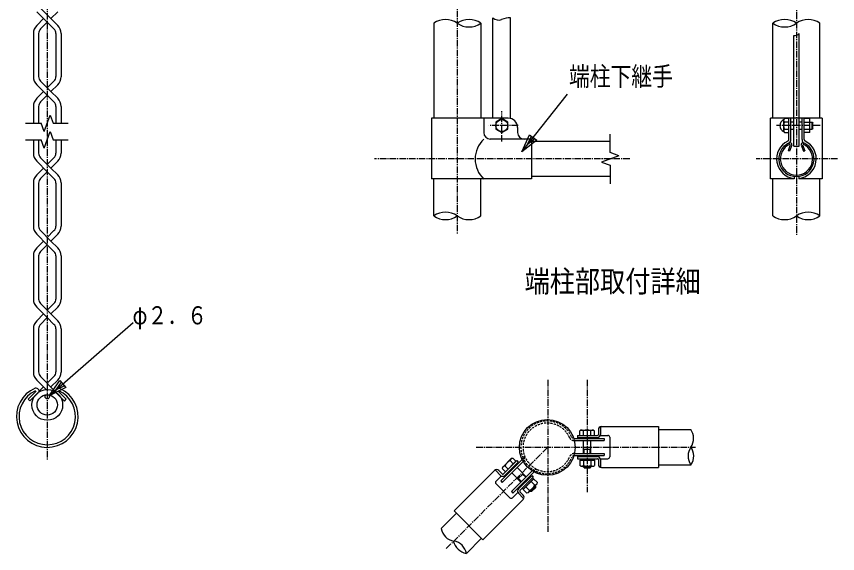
# Model space of a CAD drawing. Units: millimetres, scale not verified. Extents: x -4425 to 4425, y -3150 to 3150.
# Drawn here: x 297 to 2195, y 240 to 1482 of the extents above; entities that cross this region are included whole.
import ezdxf
from ezdxf.enums import TextEntityAlignment as Align

# ---------------------------------------------------------------- set-up
doc = ezdxf.new("R2010")
doc.units = ezdxf.units.MM
doc.header["$LTSCALE"] = 20
doc.linetypes.add('USER1', pattern=[1.125, 0.75, -0.125, 0.125, -0.125])
doc.linetypes.add('USER2', pattern=[0.375, 0.25, -0.125])
for name, color, linetype, lineweight in [('0-2_2', 7, 'Continuous', 25), ('0-3_1', 7, 'Continuous', 25), ('0-4_0', 7, 'Continuous', 25), ('0-5_CENTLN-L', 2, 'USER1', 25)]:
    doc.layers.add(name, color=color, linetype=linetype, lineweight=lineweight)
doc.styles.add('ＭＳ ゴシック', font='')
doc.styles.get('ＭＳ ゴシック').set_extended_font_data('MS Gothic')

# ---------------------------------------------------------------- blocks, each defined once
blk = doc.blocks.new('C9')
at = {"layer": '0-3_1', "color": 4}
blk.add_line((115014.5, 95210.7), (117117.6, 97867.8), dxfattribs=at)
blk.add_lwpolyline([(115700.4, 95739), (115014.5, 95210.7), (115371.1, 95999.6)], close=True, dxfattribs=at)
blk.add_lwpolyline([(115618.1, 95804.1), (115275.1, 95540), (115453.4, 95934.5)], dxfattribs=at)
blk = doc.blocks.new('C45')
at = {"layer": '0-3_1', "color": 4}
blk.add_line((91058.4, 87643.8), (94939.4, 91042.8), dxfattribs=at)
blk.add_lwpolyline([(91828.6, 88039.3), (91058.4, 87643.8), (91551.9, 88355.3)], close=True, dxfattribs=at)
blk.add_lwpolyline([(91759.5, 88118.3), (91374.3, 87920.6), (91621.1, 88276.3)], dxfattribs=at)

msp = doc.modelspace()

# ---------------------------------------------------------------- linework, layer by layer
at = {"layer": '0-2_2'}
for p, q in [((1601.34, 525.32), (1599.04, 523.99)), ((1599.04, 513.32), (1599.04, 523.99)), ((1601.34, 525.32), (1631.03, 525.32)), ((1603.33, 513.32), (1637.61, 513.32)), ((1607.61, 513.32), (1607.61, 523.99)), ((1624.76, 513.32), (1624.76, 523.99)), ((1631.03, 525.32), (1633.33, 523.99)), ((1633.33, 513.32), (1633.33, 523.99)), ((1607.61, 506.25), (1607.61, 508.39)), ((1607.61, 471.32), (1607.61, 501.32)), ((1624.75, 506.25), (1624.76, 508.39)), ((1624.76, 471.32), (1624.76, 501.32)), ((1607.61, 481.18), (1624.76, 481.18)), ((1420.56, 439.24), (1441.56, 460.24)), ((1441.56, 460.24), (1444.12, 460.92)), ((1451.67, 453.37), (1444.12, 460.92)), ((1599.21, 455.85), (1633.49, 455.85)), ((1599.21, 455.85), (1599.21, 443.46)), ((1607.61, 464.25), (1607.61, 466.39)), ((1607.78, 455.85), (1607.78, 443.46)), ((1624.76, 464.25), (1624.76, 466.39)), ((1624.92, 455.85), (1624.92, 443.46)), ((1633.49, 455.85), (1633.49, 443.46)), ((1420.56, 439.24), (1419.88, 436.68)), ((1427.42, 429.13), (1419.88, 436.68)), ((1433.49, 435.19), (1425.94, 442.74)), ((1427.42, 429.13), (1451.67, 453.37)), ((1445.61, 447.31), (1438.06, 454.86)), ((1450.76, 442.16), (1449.24, 443.68)), ((1475.46, 417.46), (1454.24, 438.68)), ((1601.51, 442.14), (1599.21, 443.46)), ((1607.61, 440.03), (1607.61, 442.14)), ((1607.61, 440.03), (1624.76, 440.03)), ((1609.33, 438.32), (1623.04, 438.32)), ((1623.04, 438.32), (1624.76, 440.03)), ((1624.76, 440.03), (1624.75, 442.14)), ((1438.64, 430.04), (1437.12, 431.55)), ((1463.34, 405.34), (1442.12, 426.55)), ((1456.21, 412.46), (1468.34, 424.59)), ((1468.34, 400.34), (1466.82, 401.86)), ((1468.33, 388.46), (1492.58, 412.7)), ((1480.46, 412.46), (1478.94, 413.98)), ((1486.51, 406.64), (1495.27, 397.88)), ((1492.58, 412.7), (1501.33, 403.95)), ((1468.33, 388.46), (1477.09, 379.7)), ((1474.39, 394.52), (1483.15, 385.76)), ((1479.65, 380.39), (1477.09, 379.7)), ((1487.73, 383.37), (1482.64, 383.37)), ((1485.31, 383.37), (1483.97, 384.71)), ((1485.31, 383.37), (1497.43, 395.49)), ((1487.73, 383.37), (1497.43, 393.07))]:
    msp.add_line(p, q, dxfattribs=at)
at = {"layer": '0-2_2', "color": 4}
for p, q in [((1609.33, 471.32), (1609.33, 481.18)), ((1623.04, 471.32), (1623.04, 481.18)), ((1609.33, 464.25), (1609.33, 466.39)), ((1623.04, 464.25), (1623.04, 466.39)), ((1609.33, 438.32), (1609.33, 442.14)), ((1623.04, 438.32), (1623.04, 442.14)), ((1474.25, 416.25), (1467.12, 423.37)), ((1464.55, 406.55), (1457.43, 413.68)), ((1469.55, 401.55), (1468.03, 403.07)), ((1479.25, 411.25), (1477.73, 412.77)), ((1487.73, 383.37), (1485.18, 385.92)), ((1497.43, 393.07), (1494.88, 395.61))]:
    msp.add_line(p, q, dxfattribs=at)
at = {"layer": '0-2_2'}
for points in [[(1601.51, 442.14), (1631.2, 442.14), (1633.49, 443.46)], [(1479.65, 380.39), (1500.65, 401.38), (1501.33, 403.95)], [(1497.43, 393.07), (1497.43, 395.49), (1496.09, 396.83)]]:
    msp.add_lwpolyline(points, dxfattribs=at)
for centre, radius, start, end in [((1601.34, 509.82), 15.5, 66.11754, 90), ((1616.18, 496.95), 28.37, 72.41836, 107.5858), ((1631.03, 509.82), 15.5, 90, 113.88093), ((1452.52, 449.28), 15.5, 134.99994, 158.88132), ((1431.52, 428.28), 15.5, 111.11787, 134.99994), ((1451.13, 429.67), 28.37, 117.41808, 152.58563), ((1601.51, 457.63), 15.5, 270, 293.88238), ((1616.35, 470.49), 28.36, 252.40607, 287.59442), ((1631.2, 457.63), 15.5, 246.11765, 270), ((1489.69, 412.34), 15.5, 291.11755, 315.00061), ((1468.7, 391.35), 15.5, 314.99972, 338.88248), ((1470.1, 410.94), 28.36, 297.40604, 332.59442)]:
    msp.add_arc(centre, radius, start, end, dxfattribs=at)
at = {"layer": '0-3_1', "color": 2, "linetype": 'USER1'}
for p, q in [((1316.15, 2125.41), (1316.15, 979.86)), ((2100.1, 2122.03), (2100.1, 976.48)), ((368.25, 1984.9), (368.25, 455.51)), ((1419, 1192.93), (1419, 1263.21)), ((1456.76, 1229.8), (1388.78, 1229.8)), ((2154.62, 1229.8), (2053.62, 1229.8)), ((2195.17, 1152.65), (2007.25, 1152.65)), ((1525.06, 641.67), (1525.06, 290.24)), ((1616.04, 641.64), (1616.04, 381.62)), ((1524.1, 484.81), (1289.9, 250.61)), ((1359.78, 486.35), (1866.86, 486.35))]:
    msp.add_line(p, q, dxfattribs=at)
at = {"layer": '0-3_1'}
for p, q in [((376.73, 1477.32), (352.76, 1501.28)), ((368.25, 1468.83), (344.06, 1493.02)), ((376.73, 1477.32), (392.43, 1493.02)), ((344.06, 1461.62), (359.76, 1477.32)), ((352.76, 1453.35), (368.25, 1468.83)), ((383.73, 1453.35), (368.25, 1468.83)), ((392.43, 1461.62), (376.73, 1477.32)), ((1261.72, 1466.58), (1261.72, 1246.94)), ((1370.57, 1466.58), (1370.57, 1246.94)), ((1398.65, 1246.94), (1398.64, 1478.78)), ((1439.36, 1246.94), (1439.36, 1478.78)), ((2045.67, 1246.94), (2045.67, 1466.58)), ((2154.53, 1246.94), (2154.53, 1466.58)), ((336.37, 1443.05), (336.37, 1342.83)), ((348.37, 1442.74), (348.37, 1343.14)), ((388.12, 1442.74), (388.12, 1343.14)), ((400.12, 1443.05), (400.12, 1342.83)), ((2106.53, 1182.14), (2106.53, 1442.62)), ((2093.67, 1182.14), (2093.67, 1438.23)), ((376.73, 1308.57), (352.76, 1332.53)), ((368.25, 1317.05), (383.73, 1332.53)), ((368.25, 1300.08), (344.06, 1324.27)), ((376.73, 1308.57), (392.43, 1324.27)), ((344.06, 1292.87), (359.76, 1308.57)), ((352.76, 1284.6), (368.25, 1300.08)), ((383.73, 1284.6), (368.25, 1300.08)), ((392.43, 1292.87), (376.73, 1308.57)), ((336.37, 1274.3), (336.37, 1235.08)), ((348.37, 1273.99), (348.37, 1235.08)), ((388.12, 1273.99), (388.12, 1235.08)), ((400.12, 1274.3), (400.12, 1235.08)), ((1256.36, 1246.94), (1256.36, 1106.58)), ((1434, 1246.94), (1256.36, 1246.94)), ((1377.32, 1246.94), (1377.32, 1213.73)), ((1377.32, 1246.94), (1377.32, 1213.73)), ((2159.88, 1246.94), (2040.31, 1246.94)), ((2040.31, 1106.58), (2040.31, 1246.94)), ((2070.53, 1243.02), (2070.53, 1216.57)), ((2082.31, 1237.83), (2071.82, 1237.83)), ((2082.31, 1197.56), (2082.31, 1246.94)), ((2087.24, 1197.44), (2087.24, 1246.94)), ((2087.24, 1238.37), (2093.67, 1238.37)), ((2106.53, 1238.37), (2112.95, 1238.37)), ((2112.95, 1197.44), (2112.95, 1246.94)), ((2117.88, 1197.56), (2117.88, 1246.94)), ((2130.74, 1245.87), (2117.88, 1245.87)), ((2117.88, 1237.83), (2136.1, 1237.83)), ((2130.74, 1213.73), (2130.74, 1245.87)), ((2136.1, 1237.83), (2138.24, 1235.68)), ((2136.1, 1222.3), (2136.1, 1237.3)), ((2138.24, 1223.91), (2138.24, 1235.68)), ((2159.89, 1246.94), (2159.88, 1106.58)), ((1455.43, 1225.51), (1455.43, 1213.73)), ((1455.43, 1225.51), (1455.43, 1213.73)), ((2070.53, 1216.57), (2072.17, 1213.73)), ((2071.82, 1221.76), (2082.31, 1221.76)), ((2087.24, 1221.23), (2093.67, 1221.23)), ((2106.53, 1221.23), (2112.95, 1221.23)), ((2117.88, 1221.77), (2136.1, 1221.77)), ((2138.24, 1223.91), (2136.1, 1221.77)), ((336.37, 1196.83), (336.37, 1165.83)), ((348.37, 1196.83), (348.37, 1166.14)), ((388.12, 1196.83), (388.12, 1166.14)), ((400.12, 1196.83), (400.12, 1165.83)), ((1487.57, 1198.73), (1392.32, 1198.73)), ((1487.57, 1198.73), (1487.57, 1106.58)), ((2072.17, 1213.73), (2082.31, 1213.73)), ((2130.74, 1213.73), (2117.88, 1213.73)), ((1669.72, 1193.37), (1487.57, 1193.37)), ((2085.89, 1185.62), (2080.75, 1171.5)), ((2089.28, 1184.91), (2083.97, 1170.32)), ((2093.67, 1182.14), (2106.53, 1182.14)), ((2110.91, 1184.91), (2116.22, 1170.32)), ((2114.3, 1185.62), (2119.44, 1171.5)), ((2083.97, 1170.32), (2080.75, 1171.5)), ((2116.22, 1170.32), (2119.44, 1171.5)), ((368.25, 1123.08), (344.06, 1147.27)), ((376.73, 1131.57), (352.76, 1155.53)), ((368.25, 1140.05), (383.73, 1155.53)), ((376.73, 1131.57), (392.43, 1147.27)), ((344.06, 1115.87), (359.76, 1131.57)), ((352.76, 1107.6), (368.25, 1123.08)), ((383.73, 1107.6), (368.25, 1123.08)), ((392.43, 1115.87), (376.73, 1131.57)), ((1487.57, 1106.58), (1256.36, 1106.58)), ((1261.72, 1020.87), (1261.72, 1106.58)), ((1370.57, 1020.87), (1370.57, 1106.58)), ((1669.72, 1111.94), (1487.57, 1111.94)), ((2094.74, 1106.58), (2040.31, 1106.58)), ((2045.67, 1020.87), (2045.67, 1106.58)), ((2094.74, 1112.29), (2094.74, 1106.58)), ((2105.45, 1112.29), (2105.45, 1106.58)), ((2159.88, 1106.58), (2105.45, 1106.58)), ((2154.53, 1020.87), (2154.53, 1106.58)), ((336.37, 1097.3), (336.37, 997.08)), ((348.37, 1096.99), (348.37, 997.39)), ((388.12, 1096.99), (388.12, 997.39)), ((400.12, 1097.3), (400.12, 997.08)), ((368.25, 954.33), (344.06, 978.52)), ((376.73, 962.82), (352.76, 986.78)), ((368.25, 971.3), (383.73, 986.78)), ((376.73, 962.82), (392.43, 978.52)), ((344.06, 947.12), (359.76, 962.82)), ((352.76, 938.85), (368.25, 954.33)), ((383.73, 938.85), (368.25, 954.33)), ((392.43, 947.11), (376.73, 962.82)), ((336.37, 928.55), (336.37, 828.33)), ((348.37, 928.24), (348.37, 828.64)), ((388.12, 928.24), (388.12, 828.64)), ((400.12, 928.55), (400.12, 828.33)), ((376.73, 794.07), (352.76, 818.03)), ((368.25, 802.55), (383.73, 818.03)), ((368.25, 785.58), (344.06, 809.77)), ((376.73, 794.07), (392.43, 809.77)), ((344.06, 778.37), (359.76, 794.07)), ((352.76, 770.1), (368.25, 785.58)), ((383.73, 770.1), (368.25, 785.58)), ((392.43, 778.36), (376.73, 794.07)), ((336.37, 759.8), (336.37, 659.58)), ((348.37, 759.49), (348.37, 659.89)), ((388.12, 759.49), (388.12, 659.89)), ((400.12, 759.8), (400.12, 659.58)), ((389.27, 612.77), (352.76, 649.28)), ((368.25, 633.8), (383.73, 649.28)), ((365.77, 619.31), (344.06, 641.02)), ((376.73, 625.32), (392.43, 641.02)), ((342.74, 615.68), (324.15, 597.09)), ((347.59, 612.04), (328.39, 592.84)), ((343.85, 609.4), (359.76, 625.32)), ((388.86, 611.64), (408.07, 592.44)), ((393.71, 615.28), (412.31, 596.68)), ((328.39, 592.84), (324.15, 597.09)), ((408.07, 592.44), (412.31, 596.68)), ((1647.12, 533.46), (1647.12, 515.46)), ((1649.26, 533.46), (1781.04, 533.46)), ((1781.04, 533.46), (1781.04, 439.18)), ((1593.64, 513.35), (1593.64, 508.42)), ((1593.64, 513.35), (1640.14, 513.35)), ((1642.28, 526.42), (1642.28, 515.49)), ((1647.21, 513.35), (1664.35, 513.35)), ((1781.04, 527.17), (1855.73, 527.17)), ((1585.14, 506.25), (1655.69, 506.25)), ((1586.6, 501.32), (1655.69, 501.32)), ((1593.54, 508.39), (1640.04, 508.39)), ((1655.69, 506.25), (1655.69, 501.32)), ((1668.64, 509.06), (1668.64, 463.64)), ((1416.57, 407.97), (1464.66, 456.06)), ((1586.54, 466.39), (1655.69, 466.39)), ((1586.98, 471.32), (1655.69, 471.32)), ((1593.54, 464.25), (1640.04, 464.25)), ((1593.64, 464.28), (1593.64, 459.35)), ((1593.64, 459.35), (1640.14, 459.35)), ((1599.87, 459.32), (1599.87, 455.85)), ((1632.65, 459.32), (1632.65, 455.85)), ((1642.28, 457.21), (1642.28, 446.28)), ((1647.12, 457.18), (1647.12, 439.18)), ((1647.21, 459.35), (1664.35, 459.35)), ((1655.69, 471.32), (1655.69, 466.39)), ((1420.05, 404.49), (1467.62, 452.06)), ((1422.78, 424.18), (1453.39, 454.79)), ((1426.27, 420.7), (1456.87, 451.31)), ((1453.43, 454.88), (1456.92, 451.39)), ((1611.9, 440.03), (1613.42, 438.28)), ((1649.26, 439.18), (1781.04, 439.18)), ((1781.04, 445.53), (1856.4, 445.53)), ((1308.84, 338.72), (1402.02, 431.91)), ((1403.58, 433.51), (1417.82, 419.27)), ((1405.66, 407.06), (1417.78, 419.18)), ((1412.07, 432), (1419.79, 424.27)), ((1441.27, 383.27), (1488.56, 430.57)), ((1444.75, 379.79), (1492.98, 428.02)), ((1457.48, 389.48), (1488.09, 420.09)), ((1488.13, 420.18), (1491.61, 416.69)), ((1405.7, 401.09), (1437.82, 368.96)), ((1416.57, 407.97), (1420.05, 404.49)), ((1460.96, 386), (1491.57, 416.61)), ((1468.62, 388.8), (1492.1, 412.29)), ((1489.68, 414.71), (1492.1, 412.29)), ((1441.27, 383.27), (1444.75, 379.79)), ((1443.84, 368.88), (1455.96, 381)), ((1456.01, 381.09), (1470.25, 366.84)), ((1461.01, 383.06), (1468.74, 375.33)), ((1466.19, 391.23), (1468.62, 388.8)), ((1375.51, 272.05), (1468.69, 365.24)), ((1314.56, 333), (1279.21, 297.66)), ((1308.84, 338.72), (1375.51, 272.05)), ((1372.29, 275.27), (1337.32, 240.3))]:
    msp.add_line(p, q, dxfattribs=at)
at = {"layer": '0-3_1', "color": 4}
for p, q in [((361.32, 1216.05), (375.17, 1254.11)), ((375.17, 1254.11), (382.1, 1235.08)), ((318.08, 1235.08), (354.39, 1235.08)), ((361.32, 1216.05), (354.39, 1235.08)), ((382.1, 1235.08), (416.6, 1235.08)), ((361.32, 1177.8), (375.17, 1215.86)), ((375.17, 1215.86), (382.1, 1196.83)), ((318.08, 1196.83), (354.39, 1196.83)), ((361.32, 1177.8), (354.39, 1196.83)), ((382.1, 1196.83), (416.6, 1196.83)), ((1689.85, 1159.98), (1649.58, 1145.33)), ((1649.58, 1145.33), (1669.72, 1138)), ((1669.72, 1138), (1669.72, 1095.14))]:
    msp.add_line(p, q, dxfattribs=at)
at = {"layer": '0-3_1', "color": 4, "linetype": 'USER2'}
for p, q in [((1585.95, 501.35), (1586.69, 501.35)), ((1583.56, 471.35), (1587.08, 471.35)), ((1467.67, 452.14), (1468.19, 452.67)), ((1488.61, 430.66), (1491.1, 433.14))]:
    msp.add_line(p, q, dxfattribs=at)
at = {"layer": '0-3_1'}
msp.add_lwpolyline([(1419, 1213.71), (1432.93, 1221.76), (1432.93, 1237.84), (1419, 1245.88), (1405.07, 1237.84), (1405.07, 1221.76)], close=True, dxfattribs=at)
msp.add_lwpolyline([(2082.31, 1245.87), (2072.17, 1245.87), (2070.53, 1243.02)], dxfattribs=at)
at = {"layer": '0-3_1', "color": 4}
msp.add_lwpolyline([(1689.85, 1159.98), (1669.72, 1167.31), (1669.72, 1210.17)], dxfattribs=at)
at = {"layer": '0-3_1'}
for centre, radius in [((1419, 1229.8), 13.93), ((368.25, 583.77), 35.62), ((368.25, 583.77), 23.62), ((368.25, 602.52), 4.88), ((1524.16, 485.54), 64.5)]:
    msp.add_circle(centre, radius, dxfattribs=at)
for centre, radius, start, end in [((362.62, 1443.05), 26.25, 134.99994, 179.99992), ((373.87, 1443.05), 26.25, 0, 44.99998), ((363.37, 1442.74), 15, 134.99994, 179.99992), ((373.12, 1442.74), 15, 0, 45.00122), ((362.62, 1342.83), 26.25, 179.99992, 225.00006), ((363.37, 1343.14), 15, 179.99992, 225.0013), ((373.12, 1343.14), 15, 315.00125, 0), ((373.87, 1342.83), 26.25, 315.00003, 0), ((362.62, 1274.3), 26.25, 134.99994, 179.99992), ((373.87, 1274.3), 26.25, 0, 44.99998), ((363.37, 1273.99), 15, 134.99994, 179.99992), ((373.12, 1273.99), 15, 0, 45.00122), ((1434, 1225.51), 21.43, 0, 90), ((2076.72, 1229.8), 14.76, 114.79445, 245.20555), ((2095.99, 1246.59), 25.71, 187.97958, 199.90953), ((2096.24, 1229.8), 25.71, 161.79012, 198.20988), ((2095.99, 1213.01), 25.71, 160.09047, 172.02042), ((1420.7, 1152.34), 63.33, 133.22993, 226.76297), ((1392.32, 1213.73), 15, 180, 270), ((1470.43, 1213.73), 15, 180, 270), ((2078.03, 1197.56), 4.29, 296.17508, 0), ((2078.03, 1197.44), 9.21, 296.23556, 0), ((2122.17, 1197.44), 9.21, 180, 243.76678), ((2122.17, 1197.56), 4.29, 180, 243.82724), ((2100.1, 1152.65), 45.75, 116.17496, 263.27368), ((2100.1, 1152.65), 40.71, 116.23561, 63.76712), ((2100.1, 1152.65), 37.29, 114.17442, 65.66495), ((2085.1, 1185.81), 4.29, 349.34427, 114.45453), ((2100.1, 1152.65), 45.75, 276.72174, 63.82749), ((2115.1, 1185.83), 4.29, 72.04499, 190.65582), ((362.62, 1165.83), 26.25, 179.99992, 225.00006), ((363.37, 1166.14), 15, 179.99992, 225.0013), ((373.12, 1166.14), 15, 315.00125, 0), ((373.87, 1165.83), 26.25, 315.00003, 0), ((362.62, 1097.3), 26.25, 134.99994, 179.99992), ((363.37, 1096.99), 15, 134.99994, 179.99992), ((373.12, 1096.99), 15, 0, 45.00122), ((373.87, 1097.3), 26.25, 0, 44.99998), ((362.62, 997.08), 26.25, 179.99992, 225.00006), ((363.37, 997.39), 15, 179.99992, 225.0013), ((373.12, 997.39), 15, 315.00125, 0), ((373.87, 997.08), 26.25, 315.00003, 0), ((362.62, 928.55), 26.25, 134.99994, 179.99992), ((363.37, 928.24), 15, 134.99994, 179.99992), ((373.12, 928.24), 15, 0, 45.00122), ((373.87, 928.55), 26.25, 0, 44.99998), ((362.62, 828.33), 26.25, 179.99992, 225.00006), ((363.37, 828.64), 15, 179.99992, 224.99883), ((373.12, 828.64), 15, 314.99878, 0), ((373.87, 828.33), 26.25, 315.00003, 0), ((362.62, 759.8), 26.25, 134.99994, 179.99992), ((373.87, 759.8), 26.25, 0, 45.00069), ((363.37, 759.49), 15, 134.99994, 179.99992), ((373.12, 759.49), 15, 0, 45.00122), ((362.62, 659.58), 26.25, 179.99992, 225.00006), ((363.37, 659.89), 15, 179.99992, 224.99883), ((373.12, 659.89), 15, 315.00125, 0), ((373.87, 659.58), 26.25, 315.00003, 0), ((368.27, 556.86), 71.25, 112.92898, 65.65775), ((368.27, 556.86), 65.25, 114.33539, 65.82681), ((342.02, 614.91), 7.5, 349.34231, 96.6383), ((394.52, 614.88), 7.5, 65.55138, 190.65775), ((1649.35, 526.42), 7.07, 90.00052, 180), ((1640.14, 515.49), 2.14, 270, 0), ((1640.14, 515.49), 7.07, 269.99948, 0), ((1664.35, 509.06), 4.29, 0, 90), ((1827.23, 506.41), 35.26, 324.9555, 36.07004), ((1885.83, 465.63), 36.14, 145.36917, 214.0778), ((1827.86, 465.49), 34.83, 324.72488, 36.41699), ((1640.14, 457.21), 7.07, 0, 90), ((1640.14, 457.21), 2.14, 0, 90), ((1664.35, 463.64), 4.29, 270, 0), ((1649.35, 446.28), 7.07, 179.99895, 270), ((1407.07, 427), 7.07, 44.99933, 135.00059), ((1421.31, 425.79), 7.07, 225.00072, 315.00003), ((1421.31, 425.79), 2.14, 224.9914, 315.0022), ((1408.73, 404.12), 4.29, 135.00102, 225.00114), ((1462.52, 384.57), 7.07, 134.99928, 225.00006), ((1462.52, 384.57), 2.14, 134.99994, 225.00006), ((1440.86, 371.99), 4.29, 224.99898, 315.0011), ((1463.73, 370.33), 7.07, 315.00003, 44.99933), ((1313.96, 303.35), 35.21, 189.22292, 260.34412), ((1346.3, 279.56), 40.93, 195.76767, 255.87137), ((1301.88, 233.35), 36.12, 10.98267, 79.45712)]:
    msp.add_arc(centre, radius, start, end, dxfattribs=at)
at = {"layer": '0-3_1', "color": 4}
for centre, radius, start, end in [((1288.93, 1427.67), 47.49, 55.03597, 124.96473), ((1343.36, 1427.67), 47.49, 55.0352, 124.96473), ((1343.36, 1505.5), 47.49, 235.03604, 304.96481), ((1411.34, 1492.77), 18.89, 227.77408, 292.52838), ((1436.43, 1432.24), 46.63, 86.40426, 112.51273), ((2072.88, 1427.67), 47.49, 55.03565, 124.96428), ((2072.88, 1505.5), 47.49, 235.03572, 304.96405), ((2127.31, 1427.67), 47.49, 55.03565, 124.96396), ((2096.6, 1450.69), 12.79, 256.76773, 320.89361), ((1288.93, 981.95), 47.49, 55.03597, 124.96473), ((2127.31, 981.95), 47.49, 55.03565, 124.96428), ((1288.93, 1059.79), 47.49, 235.03528, 304.96435), ((1343.36, 1059.79), 47.49, 235.03604, 304.96481), ((2072.88, 1059.79), 47.49, 235.03572, 304.96435), ((2127.31, 1059.79), 47.49, 235.03604, 304.96435)]:
    msp.add_arc(centre, radius, start, end, dxfattribs=at)
at = {"layer": '0-3_1', "color": 4, "linetype": 'USER2'}
for centre, radius, start, end in [((1524.16, 485.54), 61.07, 23.73228, 202.50194), ((1524.16, 485.54), 56.14, 23.73229, 337.7601), ((1585.95, 512.71), 11.36, 203.73228, 270), ((1585.95, 512.71), 6.43, 203.73228, 270), ((1460.16, 460.7), 6.43, 315.00073, 21.26804), ((1524.16, 485.54), 61.07, 202.23996, 337.76004), ((1460.16, 460.7), 11.36, 314.99756, 21.26834), ((1586.64, 459.99), 11.36, 90, 157.76007), ((1586.64, 459.99), 6.43, 90, 157.76007), ((1496.95, 422.94), 11.36, 67.2404, 134.99954), ((1496.95, 422.94), 6.43, 67.2384, 135.00067)]:
    msp.add_arc(centre, radius, start, end, dxfattribs=at)
at = {"layer": '0-5_CENTLN-L'}
msp.add_line((1714.72, 1152.65), (1124.78, 1152.65), dxfattribs=at)

# ---------------------------------------------------------------- block references
at = {"layer": '0-4_0', "xscale": 0.05, "yscale": 0.05}
for name, p in [('C9', (-4285.33, -3591.17)), ('C45', (-4180.07, -3777.72))]:
    msp.add_blockref(name, p, dxfattribs=at)

# ---------------------------------------------------------------- texts
at = {"layer": '0-3_1', "color": 4, "style": 'ＭＳ ゴシック'}
for s, height, width, p in [('端柱下継手', 43.99, 0.8, (1574.35, 1308.64)), ('端柱部取付詳細', 50.15, 0.85, (1471.75, 829.45)), ('φ２．６', 41.98, 0.8, (565.33, 757.41))]:
    msp.add_text(s, height=height, dxfattribs=dict(at, width=width)).set_placement(p, align=Align.BOTTOM_LEFT)

doc.saveas('drawing.dxf')
